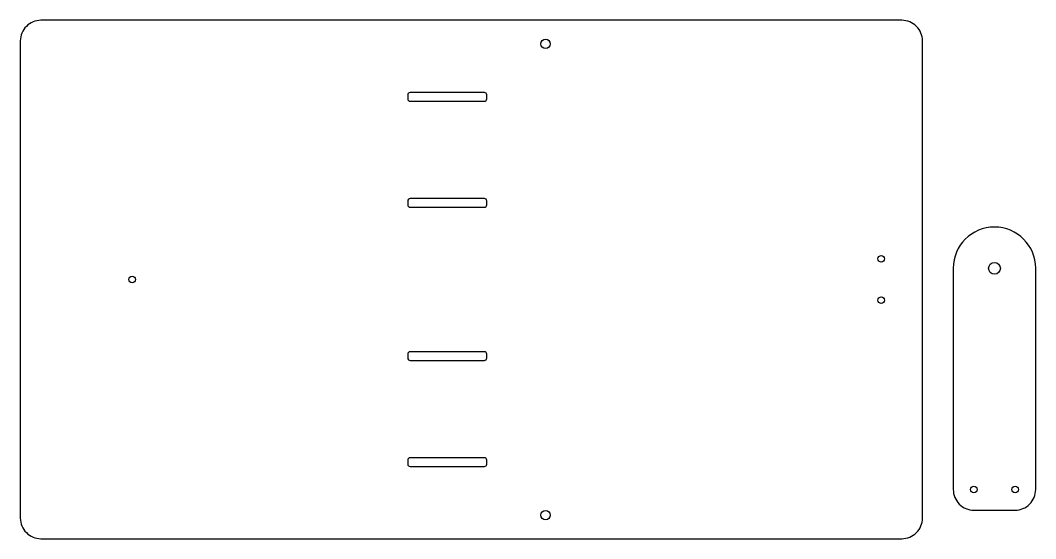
# Model space of a CAD drawing. Header units: millimetres. Extents: x 2968 to 3399, y 1435 to 1655.
import ezdxf

# ---------------------------------------------------------------- set-up
doc = ezdxf.new("R2010")
doc.units = ezdxf.units.MM

msp = doc.modelspace()

# ---------------------------------------------------------------- linework, layer by layer
for points in [[(2976.27, 1655.39, 0.414214), (2967.52, 1646.64), (2967.52, 1444.14, 0.414214), (2976.27, 1435.39), (3341.77, 1435.39, 0.414214), (3350.52, 1444.14), (3350.52, 1646.64, 0.414214), (3341.77, 1655.39)], [(3164.52, 1621.04, 0.414214), (3165.52, 1622.04), (3165.52, 1623.74, 0.414214), (3164.52, 1624.74), (3133.02, 1624.74, 0.414214), (3132.02, 1623.74), (3132.02, 1622.04, 0.414214), (3133.02, 1621.04)], [(3164.52, 1576.04, 0.414214), (3165.52, 1577.04), (3165.52, 1578.74, 0.414214), (3164.52, 1579.74), (3133.02, 1579.74, 0.414214), (3132.02, 1578.74), (3132.02, 1577.04, 0.414214), (3133.02, 1576.04)], [(3398.57, 1550.14, 1), (3363.57, 1550.14), (3363.57, 1456.24, 0.414214), (3372.32, 1447.49), (3389.82, 1447.49, 0.414214), (3398.57, 1456.24)], [(3164.52, 1511.04, 0.414214), (3165.52, 1512.04), (3165.52, 1513.74, 0.414214), (3164.52, 1514.74), (3133.02, 1514.74, 0.414214), (3132.02, 1513.74), (3132.02, 1512.04, 0.414214), (3133.02, 1511.04)], [(3164.52, 1466.04, 0.414214), (3165.52, 1467.04), (3165.52, 1468.74, 0.414214), (3164.52, 1469.74), (3133.02, 1469.74, 0.414214), (3132.02, 1468.74), (3132.02, 1467.04, 0.414214), (3133.02, 1466.04)]]:
    msp.add_lwpolyline(points, format="xyb", close=True)
for centre, radius in [((3190.52, 1645.39), 2), ((3333.02, 1554.14), 1.4), ((3381.07, 1550.14), 2.5), ((3015.02, 1545.39), 1.4), ((3333.02, 1536.64), 1.4), ((3372.32, 1456.24), 1.4), ((3389.82, 1456.24), 1.4), ((3190.52, 1445.39), 2)]:
    msp.add_circle(centre, radius)

doc.saveas('drawing.dxf')
